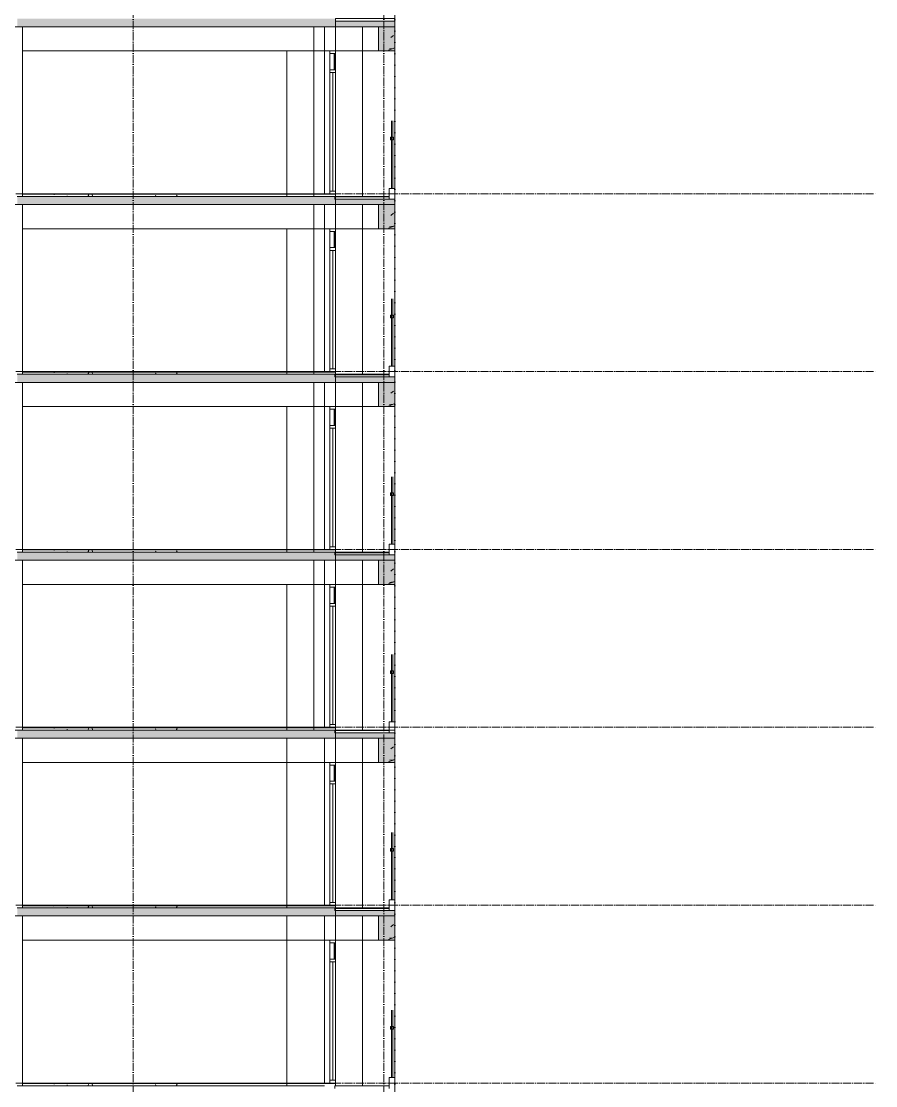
# Model space of a CAD drawing. Header units: millimetres. Extents: x -7075 to 54747, y -13937 to 93540.
# Drawn here: x 35675 to 51521, y 38350 to 58100 of the extents above; entities that cross this region are included whole.
import ezdxf

# ---------------------------------------------------------------- set-up
doc = ezdxf.new("R2010")
doc.units = ezdxf.units.MM
doc.linetypes.add('Grid Line', pattern=[4.2, 3, -0.6, 0, -0.6])
for name, color, linetype, lineweight in [('A-FLOR-HRAL', 41, 'Continuous', 5), ('CUA', 31, 'Continuous', 9), ('NET CAT', 3, 'Continuous', 5), ('NET CATConcrete', 3, 'Continuous', 5), ('NET THAY 1', 41, 'Continuous', 5), ('NET THAY 2', 55, 'Continuous', 5), ('NET-CAT', 3, 'Continuous', 15), ('NET-THAY', 2, 'Continuous', 9), ('TRUC', 225, 'Continuous', 5)]:
    doc.layers.add(name, color=color, linetype=linetype, lineweight=lineweight)
pattern_1 = [(0, (19236.3, 56300), (812.8, 203.2), [67.056, -542.544, 67.056, -542.544, -3251.2]), (0, (19236.3, 56300), (812.8, 203.2), [-1219.2, 67.056, -1152.144, 67.056, -542.544, -1422.4]), (0, (19236.3, 56300), (812.8, 203.2), [-3048, 67.056, -339.344, 67.056, -948.944]), (120, (19541.1, 56401.6), (-582.3764, 602.3054), [67.056, -542.544, 67.056, -3793.744]), (120, (19541.1, 56401.6), (-582.3764, 602.3054), [-676.656, -542.544, 67.056, -1152.144, -2032]), (120, (19541.1, 56401.6), (-582.3764, 602.3054), [-2438.4, 67.056, -542.544, 67.056, -1355.344]), (120, (19541.1, 56401.6), (-582.3764, 602.3054), [-3115.056, -339.344, 67.056, -948.944]), (240, (19642.7, 56808), (-230.4236, -805.5054), [67.056, -542.544, 67.056, -3793.744]), (240, (19642.7, 56808), (-230.4236, -805.5054), [-676.656, -542.544, 67.056, -1152.144, -2032]), (240, (19642.7, 56808), (-230.4236, -805.5054), [-2438.4, 67.056, -542.544, 67.056, -1355.344]), (240, (19642.7, 56808), (-230.4236, -805.5054), [-3115.056, -339.344, 67.056, -948.944])]
pattern_2 = [(0, (19236.3, 59600), (812.8, 203.2), [67.056, -542.544, 67.056, -542.544, -3251.2]), (0, (19236.3, 59600), (812.8, 203.2), [-1219.2, 67.056, -1152.144, 67.056, -542.544, -1422.4]), (0, (19236.3, 59600), (812.8, 203.2), [-3048, 67.056, -339.344, 67.056, -948.944]), (120, (19541.1, 59701.6), (-582.3764, 602.3054), [67.056, -542.544, 67.056, -3793.744]), (120, (19541.1, 59701.6), (-582.3764, 602.3054), [-676.656, -542.544, 67.056, -1152.144, -2032]), (120, (19541.1, 59701.6), (-582.3764, 602.3054), [-2438.4, 67.056, -542.544, 67.056, -1355.344]), (120, (19541.1, 59701.6), (-582.3764, 602.3054), [-3115.056, -339.344, 67.056, -948.944]), (240, (19642.7, 60108), (-230.4236, -805.5054), [67.056, -542.544, 67.056, -3793.744]), (240, (19642.7, 60108), (-230.4236, -805.5054), [-676.656, -542.544, 67.056, -1152.144, -2032]), (240, (19642.7, 60108), (-230.4236, -805.5054), [-2438.4, 67.056, -542.544, 67.056, -1355.344]), (240, (19642.7, 60108), (-230.4236, -805.5054), [-3115.056, -339.344, 67.056, -948.944])]
pattern_3 = [(0, (19236.3, 62900), (812.8, 203.2), [67.056, -542.544, 67.056, -542.544, -3251.2]), (0, (19236.3, 62900), (812.8, 203.2), [-1219.2, 67.056, -1152.144, 67.056, -542.544, -1422.4]), (0, (19236.3, 62900), (812.8, 203.2), [-3048, 67.056, -339.344, 67.056, -948.944]), (120, (19541.1, 63001.6), (-582.3764, 602.3054), [67.056, -542.544, 67.056, -3793.744]), (120, (19541.1, 63001.6), (-582.3764, 602.3054), [-676.656, -542.544, 67.056, -1152.144, -2032]), (120, (19541.1, 63001.6), (-582.3764, 602.3054), [-2438.4, 67.056, -542.544, 67.056, -1355.344]), (120, (19541.1, 63001.6), (-582.3764, 602.3054), [-3115.056, -339.344, 67.056, -948.944]), (240, (19642.7, 63408), (-230.4236, -805.5054), [67.056, -542.544, 67.056, -3793.744]), (240, (19642.7, 63408), (-230.4236, -805.5054), [-676.656, -542.544, 67.056, -1152.144, -2032]), (240, (19642.7, 63408), (-230.4236, -805.5054), [-2438.4, 67.056, -542.544, 67.056, -1355.344]), (240, (19642.7, 63408), (-230.4236, -805.5054), [-3115.056, -339.344, 67.056, -948.944])]
pattern_4 = [(0, (19236.3, 66200), (812.8, 203.2), [67.056, -542.544, 67.056, -542.544, -3251.2]), (0, (19236.3, 66200), (812.8, 203.2), [-1219.2, 67.056, -1152.144, 67.056, -542.544, -1422.4]), (0, (19236.3, 66200), (812.8, 203.2), [-3048, 67.056, -339.344, 67.056, -948.944]), (120, (19541.1, 66301.6), (-582.3764, 602.3054), [67.056, -542.544, 67.056, -3793.744]), (120, (19541.1, 66301.6), (-582.3764, 602.3054), [-676.656, -542.544, 67.056, -1152.144, -2032]), (120, (19541.1, 66301.6), (-582.3764, 602.3054), [-2438.4, 67.056, -542.544, 67.056, -1355.344]), (120, (19541.1, 66301.6), (-582.3764, 602.3054), [-3115.056, -339.344, 67.056, -948.944]), (240, (19642.7, 66708), (-230.4236, -805.5054), [67.056, -542.544, 67.056, -3793.744]), (240, (19642.7, 66708), (-230.4236, -805.5054), [-676.656, -542.544, 67.056, -1152.144, -2032]), (240, (19642.7, 66708), (-230.4236, -805.5054), [-2438.4, 67.056, -542.544, 67.056, -1355.344]), (240, (19642.7, 66708), (-230.4236, -805.5054), [-3115.056, -339.344, 67.056, -948.944])]
pattern_5 = [(0, (19236.3, 69500), (812.8, 203.2), [67.056, -542.544, 67.056, -542.544, -3251.2]), (0, (19236.3, 69500), (812.8, 203.2), [-1219.2, 67.056, -1152.144, 67.056, -542.544, -1422.4]), (0, (19236.3, 69500), (812.8, 203.2), [-3048, 67.056, -339.344, 67.056, -948.944]), (120, (19541.1, 69601.6), (-582.3764, 602.3054), [67.056, -542.544, 67.056, -3793.744]), (120, (19541.1, 69601.6), (-582.3764, 602.3054), [-676.656, -542.544, 67.056, -1152.144, -2032]), (120, (19541.1, 69601.6), (-582.3764, 602.3054), [-2438.4, 67.056, -542.544, 67.056, -1355.344]), (120, (19541.1, 69601.6), (-582.3764, 602.3054), [-3115.056, -339.344, 67.056, -948.944]), (240, (19642.7, 70008), (-230.4236, -805.5054), [67.056, -542.544, 67.056, -3793.744]), (240, (19642.7, 70008), (-230.4236, -805.5054), [-676.656, -542.544, 67.056, -1152.144, -2032]), (240, (19642.7, 70008), (-230.4236, -805.5054), [-2438.4, 67.056, -542.544, 67.056, -1355.344]), (240, (19642.7, 70008), (-230.4236, -805.5054), [-3115.056, -339.344, 67.056, -948.944])]
pattern_6 = [(0, (19236.3, 72800), (812.8, 203.2), [67.056, -542.544, 67.056, -542.544, -3251.2]), (0, (19236.3, 72800), (812.8, 203.2), [-1219.2, 67.056, -1152.144, 67.056, -542.544, -1422.4]), (0, (19236.3, 72800), (812.8, 203.2), [-3048, 67.056, -339.344, 67.056, -948.944]), (120, (19541.1, 72901.6), (-582.3764, 602.3054), [67.056, -542.544, 67.056, -3793.744]), (120, (19541.1, 72901.6), (-582.3764, 602.3054), [-676.656, -542.544, 67.056, -1152.144, -2032]), (120, (19541.1, 72901.6), (-582.3764, 602.3054), [-2438.4, 67.056, -542.544, 67.056, -1355.344]), (120, (19541.1, 72901.6), (-582.3764, 602.3054), [-3115.056, -339.344, 67.056, -948.944]), (240, (19642.7, 73308), (-230.4236, -805.5054), [67.056, -542.544, 67.056, -3793.744]), (240, (19642.7, 73308), (-230.4236, -805.5054), [-676.656, -542.544, 67.056, -1152.144, -2032]), (240, (19642.7, 73308), (-230.4236, -805.5054), [-2438.4, 67.056, -542.544, 67.056, -1355.344]), (240, (19642.7, 73308), (-230.4236, -805.5054), [-3115.056, -339.344, 67.056, -948.944])]

# ---------------------------------------------------------------- blocks, each defined once
blk = doc.blocks.new('M_Concrete-Rectangular-Column - C3-2000 x 300mm-1073985-A-A')
at = {"layer": 'NET CAT', "color": 4}
for p, q in [((42600, 44950), (41500, 44950)), ((42600, 44900), (42600, 44950)), ((40600, 44800), (40600, 41650)), ((42600, 41600), (42600, 44350)), ((40600, 41500), (40600, 38350)), ((42600, 38300), (42600, 41050)), ((40600, 38200), (40600, 35050)), ((42600, 35000), (42600, 37750)), ((40600, 34900), (40600, 31750)), ((42600, 31750), (42600, 34450)), ((42600, 31750), (41500, 31750))]:
    blk.add_line(p, q, dxfattribs=at)
blk = doc.blocks.new('M_Concrete-Rectangular-Column - C3-2000 x 300mm-1074879-A-A')
at = {"layer": 'NET CAT', "color": 4}
for p, q in [((40600, 57550), (40600, 54850)), ((40600, 54250), (40600, 51550)), ((40600, 50950), (40600, 48250)), ((40600, 47650), (40600, 44950))]:
    blk.add_line(p, q, dxfattribs=at)
blk = doc.blocks.new('M_Concrete-Rectangular-Column - C10-1500 x 300mm-1075075-A-A')
at = {"layer": 'NET CAT', "color": 4}
for p, q in [((42600, 58150), (41500, 58150)), ((42600, 58100), (42600, 58150)), ((41100, 58000), (41100, 54850)), ((42600, 54800), (42600, 57550)), ((41100, 54700), (41100, 51550)), ((42600, 51500), (42600, 54250)), ((41100, 51400), (41100, 48250)), ((42600, 48200), (42600, 50950)), ((41100, 48100), (41100, 44950)), ((42600, 44950), (42600, 47650)), ((42600, 44950), (41500, 44950))]:
    blk.add_line(p, q, dxfattribs=at)
blk = doc.blocks.new('M_Concrete-Rectangular-Column - C5d-2900 x 400mm-1081095-A-A')
at = {"layer": 'NET CAT', "color": 4}
for p, q in [((35650, 44950), (33900, 44950)), ((35700, 41650), (35700, 44800)), ((32800, 44350), (32800, 41650)), ((35700, 38350), (35700, 41500)), ((32800, 41050), (32800, 38350)), ((35700, 35050), (35700, 38200)), ((32800, 37750), (32800, 35050)), ((35700, 31750), (35700, 34900)), ((32800, 34450), (32800, 31750)), ((35650, 31750), (33900, 31750))]:
    blk.add_line(p, q, dxfattribs=at)
blk = doc.blocks.new('ALC1807-ASCENT PLAZA-KET CAU 180524_rvt-1-A-A')
at = {"layer": 'NET CAT', "color": 4}
for p, q in [((35700, 54850), (35700, 58000)), ((35700, 51550), (35700, 54700)), ((35700, 48250), (35700, 51400)), ((35700, 44950), (35700, 48100))]:
    blk.add_line(p, q, dxfattribs=at)
at = {"color": 4, "lineweight": 5}
for name in ['M_Concrete-Rectangular-Column - C10-1500 x 300mm-1075075-A-A', 'M_Concrete-Rectangular-Column - C3-2000 x 300mm-1074879-A-A', 'M_Concrete-Rectangular-Column - C5d-2900 x 400mm-1081095-A-A', 'M_Concrete-Rectangular-Column - C3-2000 x 300mm-1073985-A-A']:
    blk.add_blockref(name, (0, 0), dxfattribs=at)
blk = doc.blocks.new('CUA LO GIA - DB6-1834140-A-A')
at = {"layer": 'CUA'}
for p, q in [((41400, 24500), (41400, 24450)), ((41500, 24500), (41400, 24500)), ((41500, 24450), (41500, 24500)), ((41400, 24450), (41500, 24450)), ((41400, 24150), (41400, 24450)), ((41490, 24450), (41480, 24450)), ((41480, 24450), (41480, 24150)), ((41490, 24150), (41490, 24450)), ((41500, 24150), (41500, 24450)), ((41500, 24150), (41400, 24150)), ((41400, 24150), (41400, 24100)), ((41400, 24100), (41500, 24100)), ((41450, 24100), (41400, 24100)), ((41400, 24100), (41400, 21900)), ((41450, 21900), (41450, 24100)), ((41480, 24150), (41490, 24150)), ((41500, 24100), (41500, 24150)), ((41500, 24100), (41500, 21900)), ((41400, 21900), (41400, 21850)), ((41500, 21900), (41400, 21900)), ((41400, 21900), (41450, 21900)), ((41400, 21850), (41500, 21850)), ((41500, 21850), (41500, 21900))]:
    blk.add_line(p, q, dxfattribs=at)
blk = doc.blocks.new('Railing - 25mm-V63-A-A')
at = {"layer": 'NET THAY 2'}
for p, q in [((37, 18700), (37, 19950)), ((62, 19950), (62, 18700))]:
    blk.add_line(p, q, dxfattribs=at)
blk = doc.blocks.new('Railing - Railing-1915012-A-A')
at = {"layer": 'A-FLOR-HRAL'}
for p, q in [((42525, 22950), (42525, 22900)), ((42575, 22950), (42525, 22950)), ((42575, 22900), (42575, 22950)), ((42525, 22900), (42575, 22900))]:
    blk.add_line(p, q, dxfattribs=at)
at = {"extrusion": (0, 0, -1), "zscale": -1}
blk.add_blockref('Railing - 25mm-V63-A-A', (-42600, 3300), dxfattribs=at)

msp = doc.modelspace()

# ---------------------------------------------------------------- hatches: boundary and pattern name
at = {"layer": 'NET CAT', "lineweight": 9}
h = msp.add_hatch(color=7, dxfattribs=at)
h.paths.add_polyline_path([(40110.6, 58000), (41499.9, 58000), (41499.9, 58150), (35649.9, 58150), (35649.9, 58000), (36906.2, 58000)], flags=0)
h.paths.add_polyline_path([(6949.9, 58000), (6949.9, 58150), (1099.9, 58150), (1099.9, 58000), (1657.6, 58000)], flags=0)
h.paths.add_polyline_path([(9649.9, 58000), (11599.9, 58000), (11599.9, 58150), (9649.9, 58150)], flags=0)
h.paths.add_polyline_path([(32949.9, 58000), (32949.9, 58150), (24699.9, 58150), (24699.9, 58000), (32799.9, 58000)], flags=0)
h = msp.add_hatch(color=7, dxfattribs=at)
h.paths.add_polyline_path([(40110.6, 58000), (41499.9, 58000), (41499.9, 58150), (35599.9, 58150), (35599.9, 58000), (36906.2, 58000)])
h.paths.add_polyline_path([(1099.9, 58000), (6949.9, 58000), (6949.9, 58150), (1099.9, 58150)])
h.paths.add_polyline_path([(9599.9, 58000), (11599.9, 58000), (11599.9, 58150), (9599.9, 58150)])
h.paths.add_polyline_path([(32999.9, 58000), (32999.9, 58150), (24699.9, 58150), (24699.9, 58000), (32900.6, 58000)])
for points in [[(42599.9, 58000), (42599.9, 58100), (41499.9, 58100), (41499.9, 58000), (42299.9, 58000)], [(42599.9, 58000), (42599.9, 58100), (41499.9, 58100), (41499.9, 58000)], [(42599.9, 54700), (42599.9, 54800), (41499.9, 54800), (41499.9, 54700), (42299.9, 54700)], [(42599.9, 54700), (42599.9, 54800), (41499.9, 54800), (41499.9, 54700)], [(42599.9, 51400), (42599.9, 51500), (41499.9, 51500), (41499.9, 51400), (42299.9, 51400)], [(42599.9, 51400), (42599.9, 51500), (41499.9, 51500), (41499.9, 51400)], [(42599.9, 48100), (42599.9, 48200), (41499.9, 48200), (41499.9, 48100), (42299.9, 48100)], [(42599.9, 48100), (42599.9, 48200), (41499.9, 48200), (41499.9, 48100)], [(42599.9, 44800), (42599.9, 44900), (41499.9, 44900), (41499.9, 44800), (42299.9, 44800)], [(42599.9, 44800), (42599.9, 44900), (41499.9, 44900), (41499.9, 44800)], [(42599.9, 41500), (42599.9, 41600), (41499.9, 41600), (41499.9, 41500), (42299.9, 41500)], [(42599.9, 41500), (42599.9, 41600), (41499.9, 41600), (41499.9, 41500)]]:
    msp.add_hatch(color=7, dxfattribs=at).paths.add_polyline_path(points, flags=0)
h = msp.add_hatch(color=7, dxfattribs=at)
h.paths.add_polyline_path([(40110.6, 54700), (41499.9, 54700), (41499.9, 54850), (35649.9, 54850), (35649.9, 54700), (36906.2, 54700)], flags=0)
h.paths.add_polyline_path([(6949.9, 54700), (6949.9, 54850), (1099.9, 54850), (1099.9, 54700), (1657.6, 54700)], flags=0)
h.paths.add_polyline_path([(9649.9, 54700), (11599.9, 54700), (11599.9, 54850), (9649.9, 54850)], flags=0)
h.paths.add_polyline_path([(32949.9, 54700), (32949.9, 54850), (24699.9, 54850), (24699.9, 54700), (32799.9, 54700)], flags=0)
h = msp.add_hatch(color=7, dxfattribs=at)
h.paths.add_polyline_path([(40110.6, 54700), (41499.9, 54700), (41499.9, 54850), (35599.9, 54850), (35599.9, 54700), (36906.2, 54700)])
h.paths.add_polyline_path([(1099.9, 54700), (6949.9, 54700), (6949.9, 54850), (1099.9, 54850)])
h.paths.add_polyline_path([(9599.9, 54700), (11599.9, 54700), (11599.9, 54850), (9599.9, 54850)])
h.paths.add_polyline_path([(32999.9, 54700), (32999.9, 54850), (24699.9, 54850), (24699.9, 54700), (32900.6, 54700)])
at = {"layer": 'NET CAT'}
h = msp.add_hatch(dxfattribs=at)
h.set_pattern_fill('FP_4', color=10, style=0, pattern_type=2)
h.set_pattern_definition(pattern_6)
h.paths.add_polyline_path([(35749.9, 54890), (41299.9, 54890), (41299.9, 54900), (35749.9, 54900)], flags=0)
h = msp.add_hatch(dxfattribs=at)
h.set_pattern_fill('FP_4', color=10, style=0, pattern_type=2)
h.set_pattern_definition(pattern_6)
h.paths.add_polyline_path([(36906.2, 54850), (41299.9, 54850), (41299.9, 54890), (35749.9, 54890), (35749.9, 54850)], flags=0)
at = {"layer": 'NET CAT', "lineweight": 9}
h = msp.add_hatch(color=7, dxfattribs=at)
h.paths.add_polyline_path([(40110.6, 51400), (41499.9, 51400), (41499.9, 51550), (35649.9, 51550), (35649.9, 51400), (36906.2, 51400)], flags=0)
h.paths.add_polyline_path([(6949.9, 51400), (6949.9, 51550), (1099.9, 51550), (1099.9, 51400), (1657.6, 51400)], flags=0)
h.paths.add_polyline_path([(9649.9, 51400), (11599.9, 51400), (11599.9, 51550), (9649.9, 51550)], flags=0)
h.paths.add_polyline_path([(32949.9, 51400), (32949.9, 51550), (24699.9, 51550), (24699.9, 51400), (32799.9, 51400)], flags=0)
h = msp.add_hatch(color=7, dxfattribs=at)
h.paths.add_polyline_path([(40110.6, 51400), (41499.9, 51400), (41499.9, 51550), (35599.9, 51550), (35599.9, 51400), (36906.2, 51400)])
h.paths.add_polyline_path([(1099.9, 51400), (6949.9, 51400), (6949.9, 51550), (1099.9, 51550)])
h.paths.add_polyline_path([(9599.9, 51400), (11599.9, 51400), (11599.9, 51550), (9599.9, 51550)])
h.paths.add_polyline_path([(32999.9, 51400), (32999.9, 51550), (24699.9, 51550), (24699.9, 51400), (32900.6, 51400)])
at = {"layer": 'NET CAT'}
h = msp.add_hatch(dxfattribs=at)
h.set_pattern_fill('FP_4', color=10, style=0, pattern_type=2)
h.set_pattern_definition(pattern_5)
h.paths.add_polyline_path([(35749.9, 51590), (41299.9, 51590), (41299.9, 51600), (35749.9, 51600)], flags=0)
h = msp.add_hatch(dxfattribs=at)
h.set_pattern_fill('FP_4', color=10, style=0, pattern_type=2)
h.set_pattern_definition(pattern_5)
h.paths.add_polyline_path([(36906.2, 51550), (41299.9, 51550), (41299.9, 51590), (35749.9, 51590), (35749.9, 51550)], flags=0)
at = {"layer": 'NET CAT', "lineweight": 9}
h = msp.add_hatch(color=7, dxfattribs=at)
h.paths.add_polyline_path([(40110.6, 48100), (41499.9, 48100), (41499.9, 48250), (35649.9, 48250), (35649.9, 48100), (36906.2, 48100)], flags=0)
h.paths.add_polyline_path([(6949.9, 48100), (6949.9, 48250), (1099.9, 48250), (1099.9, 48100), (1657.6, 48100)], flags=0)
h.paths.add_polyline_path([(9649.9, 48100), (11599.9, 48100), (11599.9, 48250), (9649.9, 48250)], flags=0)
h.paths.add_polyline_path([(32949.9, 48100), (32949.9, 48250), (24699.9, 48250), (24699.9, 48100), (32799.9, 48100)], flags=0)
h = msp.add_hatch(color=7, dxfattribs=at)
h.paths.add_polyline_path([(40110.6, 48100), (41499.9, 48100), (41499.9, 48250), (35599.9, 48250), (35599.9, 48100), (36906.2, 48100)])
h.paths.add_polyline_path([(1099.9, 48100), (6949.9, 48100), (6949.9, 48250), (1099.9, 48250)])
h.paths.add_polyline_path([(9599.9, 48100), (11599.9, 48100), (11599.9, 48250), (9599.9, 48250)])
h.paths.add_polyline_path([(32999.9, 48100), (32999.9, 48250), (24699.9, 48250), (24699.9, 48100), (32900.6, 48100)])
at = {"layer": 'NET CAT'}
h = msp.add_hatch(dxfattribs=at)
h.set_pattern_fill('FP_4', color=10, style=0, pattern_type=2)
h.set_pattern_definition(pattern_4)
h.paths.add_polyline_path([(35749.9, 48290), (41299.9, 48290), (41299.9, 48300), (35749.9, 48300)], flags=0)
h = msp.add_hatch(dxfattribs=at)
h.set_pattern_fill('FP_4', color=10, style=0, pattern_type=2)
h.set_pattern_definition(pattern_4)
h.paths.add_polyline_path([(36906.2, 48250), (41299.9, 48250), (41299.9, 48290), (35749.9, 48290), (35749.9, 48250)], flags=0)
at = {"layer": 'NET CAT', "lineweight": 9}
h = msp.add_hatch(color=7, dxfattribs=at)
h.paths.add_polyline_path([(40110.6, 44800), (41499.9, 44800), (41499.9, 44950), (35649.9, 44950), (35649.9, 44800), (36906.2, 44800)], flags=0)
h.paths.add_polyline_path([(6949.9, 44800), (6949.9, 44950), (1099.9, 44950), (1099.9, 44800), (1657.6, 44800)], flags=0)
h.paths.add_polyline_path([(9649.9, 44800), (11599.9, 44800), (11599.9, 44950), (9649.9, 44950)], flags=0)
h.paths.add_polyline_path([(32949.9, 44800), (32949.9, 44950), (24699.9, 44950), (24699.9, 44800), (32799.9, 44800)], flags=0)
h = msp.add_hatch(color=7, dxfattribs=at)
h.paths.add_polyline_path([(40110.6, 44800), (41499.9, 44800), (41499.9, 44950), (35599.9, 44950), (35599.9, 44800), (36906.2, 44800)])
h.paths.add_polyline_path([(1099.9, 44800), (6949.9, 44800), (6949.9, 44950), (1099.9, 44950)])
h.paths.add_polyline_path([(9599.9, 44800), (11599.9, 44800), (11599.9, 44950), (9599.9, 44950)])
h.paths.add_polyline_path([(32999.9, 44800), (32999.9, 44950), (24699.9, 44950), (24699.9, 44800), (32900.6, 44800)])
at = {"layer": 'NET CAT'}
h = msp.add_hatch(dxfattribs=at)
h.set_pattern_fill('FP_4', color=10, style=0, pattern_type=2)
h.set_pattern_definition(pattern_3)
h.paths.add_polyline_path([(35749.9, 44990), (41299.9, 44990), (41299.9, 45000), (35749.9, 45000)], flags=0)
h = msp.add_hatch(dxfattribs=at)
h.set_pattern_fill('FP_4', color=10, style=0, pattern_type=2)
h.set_pattern_definition(pattern_3)
h.paths.add_polyline_path([(36906.2, 44950), (41299.9, 44950), (41299.9, 44990), (35749.9, 44990), (35749.9, 44950)], flags=0)
h = msp.add_hatch(dxfattribs=at)
h.set_pattern_fill('FP_4', color=10, style=0, pattern_type=2)
h.set_pattern_definition(pattern_2)
h.paths.add_polyline_path([(35749.9, 41690), (41299.9, 41690), (41299.9, 41700), (35749.9, 41700)], flags=0)
h = msp.add_hatch(dxfattribs=at)
h.set_pattern_fill('FP_4', color=10, style=0, pattern_type=2)
h.set_pattern_definition(pattern_2)
h.paths.add_polyline_path([(36906.2, 41650), (41299.9, 41650), (41299.9, 41690), (35749.9, 41690), (35749.9, 41650)], flags=0)
at = {"layer": 'NET CAT', "lineweight": 9}
h = msp.add_hatch(color=7, dxfattribs=at)
h.paths.add_polyline_path([(40110.6, 41500), (41499.9, 41500), (41499.9, 41650), (35649.9, 41650), (35649.9, 41500), (36906.2, 41500)], flags=0)
h.paths.add_polyline_path([(6949.9, 41500), (6949.9, 41650), (1099.9, 41650), (1099.9, 41500), (1657.6, 41500)], flags=0)
h.paths.add_polyline_path([(9649.9, 41500), (11599.9, 41500), (11599.9, 41650), (9649.9, 41650)], flags=0)
h.paths.add_polyline_path([(32949.9, 41500), (32949.9, 41650), (24699.9, 41650), (24699.9, 41500), (32799.9, 41500)], flags=0)
h = msp.add_hatch(color=7, dxfattribs=at)
h.paths.add_polyline_path([(40110.6, 41500), (41499.9, 41500), (41499.9, 41650), (35599.9, 41650), (35599.9, 41500), (36906.2, 41500)])
h.paths.add_polyline_path([(1099.9, 41500), (6949.9, 41500), (6949.9, 41650), (1099.9, 41650)])
h.paths.add_polyline_path([(9599.9, 41500), (11599.9, 41500), (11599.9, 41650), (9599.9, 41650)])
h.paths.add_polyline_path([(32999.9, 41500), (32999.9, 41650), (24699.9, 41650), (24699.9, 41500), (32900.6, 41500)])
at = {"layer": 'NET CAT'}
h = msp.add_hatch(dxfattribs=at)
h.set_pattern_fill('FP_4', color=10, style=0, pattern_type=2)
h.set_pattern_definition(pattern_1)
h.paths.add_polyline_path([(35749.9, 38390), (41299.9, 38390), (41299.9, 38400), (35749.9, 38400)], flags=0)
h = msp.add_hatch(dxfattribs=at)
h.set_pattern_fill('FP_4', color=10, style=0, pattern_type=2)
h.set_pattern_definition(pattern_1)
h.paths.add_polyline_path([(36906.2, 38350), (41299.9, 38350), (41299.9, 38390), (35749.9, 38390), (35749.9, 38350)], flags=0)
at = {"layer": 'NET CATConcrete'}
h = msp.add_hatch(dxfattribs=at)
h.set_pattern_fill('FP_1', color=256, style=0, pattern_type=2)
h.set_pattern_definition([(50, (19236.3, 72800), (1457.47, -127.51), [152.4, -1676.4]), (355, (19236.3, 72800), (-281.94, 1528.454), [121.92, -1341.12]), (100.451, (19357.8, 72789.4), (1175.54, 1400.93), [129.52, -1424.72]), (46.184, (19236.3, 73206.4), (2168.63, -336.34), [228.6, -2514.6]), (96.636, (19417, 73178.4), (1899.22, 1979.42), [194.28, -2137.08]), (351.184, (19236.3, 73206.4), (1899.24, 1979.4), [182.88, -2011.68]), (21, (19439.5, 73104.8), (1212.915, -818.12), [152.4, -1676.4]), (326, (19439.5, 73104.8), (494.42, 1473.504), [121.92, -1341.12]), (71.451, (19540.6, 73036.6), (1707.34, 655.37), [129.52, -1424.72]), (37.5, (19236.3, 72800), (24.709, 676.44), [67.056, -1257.808, 67.056, -1294.384, -1346.2]), (37.5, (19236.3, 72800), (24.709, 676.44), [-2686.304, 67.056, -1279.144]), (7.5, (19236.3, 72800), (534.558, 801.444), [67.056, -709.168, 67.056, -1227.328, -513.08]), (7.5, (19236.3, 72800), (534.558, 801.444), [-2070.61, 67.056, -446.024]), (327.5, (18783.16, 72800), (1084.728, -45.831), [67.056, -440.944, 67.056, -1517.904, -2103.12]), (327.5, (18783.16, 72800), (1084.728, -45.831), [-2092.96, 67.056, -2036.064]), (317.5, (18580, 72800), (1185.035, 203.414), [67.056, -593.344, 67.056, -985.52, -1493.52]), (317.5, (18580, 72800), (1185.035, 203.414), [-1712.976, 67.056, -1426.464])])
h.paths.add_polyline_path([(42299.9, 57550), (42599.9, 57550), (42599.9, 58000), (42299.9, 58000)], flags=0)
for points in [[(42299.9, 57550), (42599.9, 57550), (42599.9, 58000), (42299.9, 58000)], [(42299.9, 54250), (42599.9, 54250), (42599.9, 54700), (42299.9, 54700)], [(42299.9, 50950), (42599.9, 50950), (42599.9, 51400), (42299.9, 51400)], [(42299.9, 47650), (42599.9, 47650), (42599.9, 48100), (42299.9, 48100)], [(42299.9, 44350), (42599.9, 44350), (42599.9, 44800), (42299.9, 44800)], [(42299.9, 41050), (42599.9, 41050), (42599.9, 41500), (42299.9, 41500)]]:
    msp.add_hatch(color=256, dxfattribs=at).paths.add_polyline_path(points, flags=0)
h = msp.add_hatch(dxfattribs=at)
h.set_pattern_fill('FP_1', color=256, style=0, pattern_type=2)
h.set_pattern_definition([(50, (19236.3, 69500), (1457.47, -127.51), [152.4, -1676.4]), (355, (19236.3, 69500), (-281.94, 1528.454), [121.92, -1341.12]), (100.451, (19357.8, 69489.4), (1175.54, 1400.93), [129.52, -1424.72]), (46.184, (19236.3, 69906.4), (2168.63, -336.34), [228.6, -2514.6]), (96.636, (19417, 69878.4), (1899.22, 1979.42), [194.28, -2137.08]), (351.184, (19236.3, 69906.4), (1899.24, 1979.4), [182.88, -2011.68]), (21, (19439.5, 69804.8), (1212.915, -818.12), [152.4, -1676.4]), (326, (19439.5, 69804.8), (494.42, 1473.504), [121.92, -1341.12]), (71.451, (19540.6, 69736.6), (1707.34, 655.37), [129.52, -1424.72]), (37.5, (19236.3, 69500), (24.709, 676.44), [67.056, -1257.808, 67.056, -1294.384, -1346.2]), (37.5, (19236.3, 69500), (24.709, 676.44), [-2686.304, 67.056, -1279.144]), (7.5, (19236.3, 69500), (534.558, 801.444), [67.056, -709.168, 67.056, -1227.328, -513.08]), (7.5, (19236.3, 69500), (534.558, 801.444), [-2070.61, 67.056, -446.024]), (327.5, (18783.16, 69500), (1084.728, -45.831), [67.056, -440.944, 67.056, -1517.904, -2103.12]), (327.5, (18783.16, 69500), (1084.728, -45.831), [-2092.96, 67.056, -2036.064]), (317.5, (18580, 69500), (1185.035, 203.414), [67.056, -593.344, 67.056, -985.52, -1493.52]), (317.5, (18580, 69500), (1185.035, 203.414), [-1712.976, 67.056, -1426.464])])
h.paths.add_polyline_path([(42299.9, 54250), (42599.9, 54250), (42599.9, 54700), (42299.9, 54700)], flags=0)
h = msp.add_hatch(dxfattribs=at)
h.set_pattern_fill('FP_1', color=256, style=0, pattern_type=2)
h.set_pattern_definition([(50, (19236.3, 66200), (1457.47, -127.51), [152.4, -1676.4]), (355, (19236.3, 66200), (-281.94, 1528.454), [121.92, -1341.12]), (100.451, (19357.8, 66189.4), (1175.54, 1400.93), [129.52, -1424.72]), (46.184, (19236.3, 66606.4), (2168.63, -336.34), [228.6, -2514.6]), (96.636, (19417, 66578.4), (1899.22, 1979.42), [194.28, -2137.08]), (351.184, (19236.3, 66606.4), (1899.24, 1979.4), [182.88, -2011.68]), (21, (19439.5, 66504.8), (1212.915, -818.12), [152.4, -1676.4]), (326, (19439.5, 66504.8), (494.42, 1473.504), [121.92, -1341.12]), (71.451, (19540.6, 66436.6), (1707.34, 655.37), [129.52, -1424.72]), (37.5, (19236.3, 66200), (24.709, 676.44), [67.056, -1257.808, 67.056, -1294.384, -1346.2]), (37.5, (19236.3, 66200), (24.709, 676.44), [-2686.304, 67.056, -1279.144]), (7.5, (19236.3, 66200), (534.558, 801.444), [67.056, -709.168, 67.056, -1227.328, -513.08]), (7.5, (19236.3, 66200), (534.558, 801.444), [-2070.61, 67.056, -446.024]), (327.5, (18783.16, 66200), (1084.728, -45.831), [67.056, -440.944, 67.056, -1517.904, -2103.12]), (327.5, (18783.16, 66200), (1084.728, -45.831), [-2092.96, 67.056, -2036.064]), (317.5, (18580, 66200), (1185.035, 203.414), [67.056, -593.344, 67.056, -985.52, -1493.52]), (317.5, (18580, 66200), (1185.035, 203.414), [-1712.976, 67.056, -1426.464])])
h.paths.add_polyline_path([(42299.9, 50950), (42599.9, 50950), (42599.9, 51400), (42299.9, 51400)], flags=0)
h = msp.add_hatch(dxfattribs=at)
h.set_pattern_fill('FP_1', color=256, style=0, pattern_type=2)
h.set_pattern_definition([(50, (19236.3, 62900), (1457.47, -127.51), [152.4, -1676.4]), (355, (19236.3, 62900), (-281.94, 1528.454), [121.92, -1341.12]), (100.451, (19357.8, 62889.4), (1175.54, 1400.93), [129.52, -1424.72]), (46.184, (19236.3, 63306.4), (2168.63, -336.34), [228.6, -2514.6]), (96.636, (19417, 63278.4), (1899.22, 1979.42), [194.28, -2137.08]), (351.184, (19236.3, 63306.4), (1899.24, 1979.4), [182.88, -2011.68]), (21, (19439.5, 63204.8), (1212.915, -818.12), [152.4, -1676.4]), (326, (19439.5, 63204.8), (494.42, 1473.504), [121.92, -1341.12]), (71.451, (19540.6, 63136.6), (1707.34, 655.37), [129.52, -1424.72]), (37.5, (19236.3, 62900), (24.709, 676.44), [67.056, -1257.808, 67.056, -1294.384, -1346.2]), (37.5, (19236.3, 62900), (24.709, 676.44), [-2686.304, 67.056, -1279.144]), (7.5, (19236.3, 62900), (534.558, 801.444), [67.056, -709.168, 67.056, -1227.328, -513.08]), (7.5, (19236.3, 62900), (534.558, 801.444), [-2070.61, 67.056, -446.024]), (327.5, (18783.16, 62900), (1084.728, -45.831), [67.056, -440.944, 67.056, -1517.904, -2103.12]), (327.5, (18783.16, 62900), (1084.728, -45.831), [-2092.96, 67.056, -2036.064]), (317.5, (18580, 62900), (1185.035, 203.414), [67.056, -593.344, 67.056, -985.52, -1493.52]), (317.5, (18580, 62900), (1185.035, 203.414), [-1712.976, 67.056, -1426.464])])
h.paths.add_polyline_path([(42299.9, 47650), (42599.9, 47650), (42599.9, 48100), (42299.9, 48100)], flags=0)
h = msp.add_hatch(dxfattribs=at)
h.set_pattern_fill('FP_1', color=256, style=0, pattern_type=2)
h.set_pattern_definition([(50, (19236.3, 59600), (1457.47, -127.51), [152.4, -1676.4]), (355, (19236.3, 59600), (-281.94, 1528.454), [121.92, -1341.12]), (100.451, (19357.8, 59589.4), (1175.54, 1400.93), [129.52, -1424.72]), (46.184, (19236.3, 60006.4), (2168.63, -336.34), [228.6, -2514.6]), (96.636, (19417, 59978.4), (1899.22, 1979.42), [194.28, -2137.08]), (351.184, (19236.3, 60006.4), (1899.24, 1979.4), [182.88, -2011.68]), (21, (19439.5, 59904.8), (1212.915, -818.12), [152.4, -1676.4]), (326, (19439.5, 59904.8), (494.42, 1473.504), [121.92, -1341.12]), (71.451, (19540.6, 59836.6), (1707.34, 655.37), [129.52, -1424.72]), (37.5, (19236.3, 59600), (24.709, 676.44), [67.056, -1257.808, 67.056, -1294.384, -1346.2]), (37.5, (19236.3, 59600), (24.709, 676.44), [-2686.304, 67.056, -1279.144]), (7.5, (19236.3, 59600), (534.558, 801.444), [67.056, -709.168, 67.056, -1227.328, -513.08]), (7.5, (19236.3, 59600), (534.558, 801.444), [-2070.61, 67.056, -446.024]), (327.5, (18783.16, 59600), (1084.728, -45.831), [67.056, -440.944, 67.056, -1517.904, -2103.12]), (327.5, (18783.16, 59600), (1084.728, -45.831), [-2092.96, 67.056, -2036.064]), (317.5, (18580, 59600), (1185.035, 203.414), [67.056, -593.344, 67.056, -985.52, -1493.52]), (317.5, (18580, 59600), (1185.035, 203.414), [-1712.976, 67.056, -1426.464])])
h.paths.add_polyline_path([(42299.9, 44350), (42599.9, 44350), (42599.9, 44800), (42299.9, 44800)], flags=0)
h = msp.add_hatch(dxfattribs=at)
h.set_pattern_fill('FP_1', color=256, style=0, pattern_type=2)
h.set_pattern_definition([(50, (19236.3, 56300), (1457.47, -127.51), [152.4, -1676.4]), (355, (19236.3, 56300), (-281.94, 1528.454), [121.92, -1341.12]), (100.451, (19357.8, 56289.4), (1175.54, 1400.93), [129.52, -1424.72]), (46.184, (19236.3, 56706.4), (2168.63, -336.34), [228.6, -2514.6]), (96.636, (19417, 56678.4), (1899.22, 1979.42), [194.28, -2137.08]), (351.184, (19236.3, 56706.4), (1899.24, 1979.4), [182.88, -2011.68]), (21, (19439.5, 56604.8), (1212.915, -818.12), [152.4, -1676.4]), (326, (19439.5, 56604.8), (494.42, 1473.504), [121.92, -1341.12]), (71.451, (19540.6, 56536.6), (1707.34, 655.37), [129.52, -1424.72]), (37.5, (19236.3, 56300), (24.709, 676.44), [67.056, -1257.808, 67.056, -1294.384, -1346.2]), (37.5, (19236.3, 56300), (24.709, 676.44), [-2686.304, 67.056, -1279.144]), (7.5, (19236.3, 56300), (534.558, 801.444), [67.056, -709.168, 67.056, -1227.328, -513.08]), (7.5, (19236.3, 56300), (534.558, 801.444), [-2070.61, 67.056, -446.024]), (327.5, (18783.16, 56300), (1084.728, -45.831), [67.056, -440.944, 67.056, -1517.904, -2103.12]), (327.5, (18783.16, 56300), (1084.728, -45.831), [-2092.96, 67.056, -2036.064]), (317.5, (18580, 56300), (1185.035, 203.414), [67.056, -593.344, 67.056, -985.52, -1493.52]), (317.5, (18580, 56300), (1185.035, 203.414), [-1712.976, 67.056, -1426.464])])
h.paths.add_polyline_path([(42299.9, 41050), (42599.9, 41050), (42599.9, 41500), (42299.9, 41500)], flags=0)

# ---------------------------------------------------------------- linework, layer by layer
at = {"layer": 'NET CAT', "lineweight": 13}
for p, q in [((42299.9, 58000), (42299.9, 57550)), ((42599.9, 57550), (42599.9, 58000)), ((42299.9, 57550), (42599.9, 57550)), ((42299.9, 54700), (42299.9, 54250)), ((42599.9, 54250), (42599.9, 54700)), ((42299.9, 54250), (42599.9, 54250)), ((42299.9, 51400), (42299.9, 50950)), ((42599.9, 50950), (42599.9, 51400)), ((42299.9, 50950), (42599.9, 50950)), ((42299.9, 48100), (42299.9, 47650)), ((42599.9, 47650), (42599.9, 48100)), ((42299.9, 47650), (42599.9, 47650)), ((42299.9, 44800), (42299.9, 44350)), ((42599.9, 44350), (42599.9, 44800)), ((42299.9, 44350), (42599.9, 44350)), ((42299.9, 41500), (42299.9, 41050)), ((42599.9, 41050), (42599.9, 41500)), ((42299.9, 41050), (42599.9, 41050))]:
    msp.add_line(p, q, dxfattribs=at)
at = {"layer": 'NET CATConcrete'}
for p, q in [((42299.9, 58000), (42299.9, 57550)), ((42599.9, 58000), (42299.9, 58000)), ((42299.9, 54700), (42299.9, 54250)), ((42599.9, 54700), (42299.9, 54700)), ((42299.9, 51400), (42299.9, 50950)), ((42599.9, 51400), (42299.9, 51400)), ((42299.9, 48100), (42299.9, 47650)), ((42599.9, 48100), (42299.9, 48100)), ((42299.9, 44800), (42299.9, 44350)), ((42599.9, 44800), (42299.9, 44800)), ((42299.9, 41500), (42299.9, 41050)), ((42599.9, 41500), (42299.9, 41500))]:
    msp.add_line(p, q, dxfattribs=at)
at = {"layer": 'NET THAY 2'}
for p, q in [((41299.9, 54900), (35699.9, 54900)), ((41499.9, 54890), (35699.9, 54890)), ((41299.9, 54900), (41499.9, 54900)), ((42499.9, 54850), (41489.9, 54850)), ((42499.9, 54840), (41489.9, 54840)), ((41499.9, 54850), (41499.9, 54900)), ((41299.9, 51600), (35699.9, 51600)), ((41499.9, 51590), (35699.9, 51590)), ((41299.9, 51600), (41499.9, 51600)), ((42499.9, 51550), (41489.9, 51550)), ((41499.9, 51550), (41499.9, 51600)), ((42499.9, 51540), (41489.9, 51540)), ((41299.9, 48300), (35699.9, 48300)), ((41499.9, 48290), (35699.9, 48290)), ((41299.9, 48300), (41499.9, 48300)), ((42499.9, 48250), (41489.9, 48250)), ((42499.9, 48240), (41489.9, 48240)), ((41499.9, 48250), (41499.9, 48300)), ((41299.9, 45000), (35699.9, 45000)), ((41499.9, 44990), (35699.9, 44990)), ((41299.9, 45000), (41499.9, 45000)), ((42499.9, 44950), (41489.9, 44950)), ((42499.9, 44940), (41489.9, 44940)), ((41499.9, 44950), (41499.9, 45000)), ((41299.9, 41700), (35699.9, 41700)), ((41499.9, 41690), (35699.9, 41690)), ((41299.9, 41700), (41499.9, 41700)), ((41499.9, 41650), (41499.9, 41700)), ((42499.9, 41650), (41489.9, 41650)), ((42499.9, 41640), (41489.9, 41640)), ((41299.9, 38400), (35699.9, 38400)), ((41499.9, 38390), (35699.9, 38390)), ((41299.9, 38400), (41499.9, 38400)), ((42499.9, 38350), (41489.9, 38350)), ((41499.9, 38350), (41499.9, 38400))]:
    msp.add_line(p, q, dxfattribs=at)
at = {"layer": 'NET-CAT'}
for p, q in [((41499.9, 58000), (41499.9, 58150)), ((42599.9, 58100), (41499.9, 58100)), ((41499.9, 58100), (41499.9, 58000)), ((42599.9, 58100), (41499.9, 58100)), ((42599.9, 58000), (42599.9, 58100)), ((42599.9, 58000), (42599.9, 58100)), ((33099.9, 58000), (42299.9, 58000)), ((33099.9, 58000), (42299.9, 58000)), ((35699.9, 58000), (35599.9, 58000)), ((35699.9, 54850), (35699.9, 58000)), ((41299.9, 58000), (41299.9, 57550)), ((41499.9, 58000), (41299.9, 58000)), ((41499.9, 57550), (41499.9, 58000)), ((41299.9, 57550), (41499.9, 57550)), ((41499.9, 54900), (41499.9, 54950)), ((42599.9, 55000), (42499.9, 55000)), ((42499.9, 54800), (42499.9, 55000)), ((42599.9, 54800), (42599.9, 55000)), ((41499.9, 54850), (35599.9, 54850)), ((35599.9, 54850), (35699.9, 54850)), ((41499.9, 54850), (35649.9, 54850)), ((35699.9, 54900), (35699.9, 54850)), ((35699.9, 54850), (41299.9, 54850)), ((41489.9, 54850), (41489.9, 54800)), ((41489.9, 54800), (42599.9, 54800)), ((41499.9, 54700), (41499.9, 54850)), ((42599.9, 54800), (41499.9, 54800)), ((41499.9, 54800), (41499.9, 54700)), ((42599.9, 54800), (41499.9, 54800)), ((42599.9, 54700), (42599.9, 54800)), ((42599.9, 54700), (42599.9, 54800)), ((33099.9, 54700), (42299.9, 54700)), ((33099.9, 54700), (42299.9, 54700)), ((35699.9, 54700), (35599.9, 54700)), ((35699.9, 51550), (35699.9, 54700)), ((41299.9, 54700), (41299.9, 54250)), ((41499.9, 54700), (41299.9, 54700)), ((41499.9, 54250), (41499.9, 54700)), ((41299.9, 54250), (41499.9, 54250)), ((41499.9, 51550), (35599.9, 51550)), ((35599.9, 51550), (35699.9, 51550)), ((41499.9, 51550), (35649.9, 51550)), ((35699.9, 51600), (35699.9, 51550)), ((35699.9, 51550), (41299.9, 51550)), ((41489.9, 51550), (41489.9, 51500)), ((41499.9, 51600), (41499.9, 51650)), ((41499.9, 51400), (41499.9, 51550)), ((42599.9, 51700), (42499.9, 51700)), ((42499.9, 51500), (42499.9, 51700)), ((42599.9, 51500), (42599.9, 51700)), ((33099.9, 51400), (42299.9, 51400)), ((33099.9, 51400), (42299.9, 51400)), ((35699.9, 51400), (35599.9, 51400)), ((35699.9, 48250), (35699.9, 51400)), ((41299.9, 51400), (41299.9, 50950)), ((41499.9, 51400), (41299.9, 51400)), ((41489.9, 51500), (42599.9, 51500)), ((42599.9, 51500), (41499.9, 51500)), ((41499.9, 51500), (41499.9, 51400)), ((42599.9, 51500), (41499.9, 51500)), ((41499.9, 50950), (41499.9, 51400)), ((42599.9, 51400), (42599.9, 51500)), ((42599.9, 51400), (42599.9, 51500)), ((41299.9, 50950), (41499.9, 50950)), ((42599.9, 48400), (42499.9, 48400)), ((42499.9, 48200), (42499.9, 48400)), ((42599.9, 48200), (42599.9, 48400)), ((41499.9, 48250), (35599.9, 48250)), ((35599.9, 48250), (35699.9, 48250)), ((41499.9, 48250), (35649.9, 48250)), ((35699.9, 48300), (35699.9, 48250)), ((35699.9, 48250), (41299.9, 48250)), ((41489.9, 48250), (41489.9, 48200)), ((41489.9, 48200), (42599.9, 48200)), ((41499.9, 48300), (41499.9, 48350)), ((41499.9, 48100), (41499.9, 48250)), ((42599.9, 48200), (41499.9, 48200)), ((41499.9, 48200), (41499.9, 48100)), ((42599.9, 48200), (41499.9, 48200)), ((42599.9, 48100), (42599.9, 48200)), ((42599.9, 48100), (42599.9, 48200)), ((33099.9, 48100), (42299.9, 48100)), ((33099.9, 48100), (42299.9, 48100)), ((35699.9, 48100), (35599.9, 48100)), ((35699.9, 44950), (35699.9, 48100)), ((41299.9, 48100), (41299.9, 47650)), ((41499.9, 48100), (41299.9, 48100)), ((41499.9, 47650), (41499.9, 48100)), ((41299.9, 47650), (41499.9, 47650)), ((41499.9, 45000), (41499.9, 45050)), ((42599.9, 45100), (42499.9, 45100)), ((42499.9, 44900), (42499.9, 45100)), ((42599.9, 44900), (42599.9, 45100)), ((41499.9, 44950), (35599.9, 44950)), ((35599.9, 44950), (35699.9, 44950)), ((41499.9, 44950), (35649.9, 44950)), ((35699.9, 45000), (35699.9, 44950)), ((35699.9, 44950), (41299.9, 44950)), ((41489.9, 44950), (41489.9, 44900)), ((41489.9, 44900), (42599.9, 44900)), ((41499.9, 44800), (41499.9, 44950)), ((42599.9, 44900), (41499.9, 44900)), ((41499.9, 44900), (41499.9, 44800)), ((42599.9, 44900), (41499.9, 44900)), ((42599.9, 44800), (42599.9, 44900)), ((42599.9, 44800), (42599.9, 44900)), ((33099.9, 44800), (42299.9, 44800)), ((33099.9, 44800), (42299.9, 44800)), ((35699.9, 44800), (35599.9, 44800)), ((35699.9, 41650), (35699.9, 44800)), ((41299.9, 44800), (41299.9, 44350)), ((41499.9, 44800), (41299.9, 44800)), ((41499.9, 44350), (41499.9, 44800)), ((41299.9, 44350), (41499.9, 44350)), ((35699.9, 41700), (35699.9, 41650)), ((41499.9, 41700), (41499.9, 41750)), ((42599.9, 41800), (42499.9, 41800)), ((42499.9, 41600), (42499.9, 41800)), ((42599.9, 41600), (42599.9, 41800)), ((33099.9, 41500), (42299.9, 41500)), ((33099.9, 41500), (42299.9, 41500)), ((41499.9, 41650), (35599.9, 41650)), ((35599.9, 41650), (35699.9, 41650)), ((35699.9, 41500), (35599.9, 41500)), ((41499.9, 41650), (35649.9, 41650)), ((35699.9, 41650), (41299.9, 41650)), ((35699.9, 38350), (35699.9, 41500)), ((41299.9, 41500), (41299.9, 41050)), ((41499.9, 41500), (41299.9, 41500)), ((41489.9, 41650), (41489.9, 41600)), ((41489.9, 41600), (42599.9, 41600)), ((41499.9, 41500), (41499.9, 41650)), ((42599.9, 41600), (41499.9, 41600)), ((41499.9, 41600), (41499.9, 41500)), ((42599.9, 41600), (41499.9, 41600)), ((41499.9, 41050), (41499.9, 41500)), ((42599.9, 41500), (42599.9, 41600)), ((42599.9, 41500), (42599.9, 41600)), ((41299.9, 41050), (41499.9, 41050)), ((35599.9, 38350), (35699.9, 38350)), ((35699.9, 38400), (35699.9, 38350)), ((35699.9, 38350), (41299.9, 38350)), ((41489.9, 38350), (41489.9, 38300)), ((41499.9, 38400), (41499.9, 38450)), ((42599.9, 38500), (42499.9, 38500)), ((42499.9, 38300), (42499.9, 38500)), ((42599.9, 38300), (42599.9, 38500))]:
    msp.add_line(p, q, dxfattribs=at)
at = {"layer": 'NET-THAY'}
for p, q in [((41999.9, 58000), (41999.9, 54850)), ((42299.9, 58000), (42599.9, 58000)), ((42299.9, 57550), (35699.9, 57550)), ((41299.9, 54950), (41299.9, 57550)), ((41299.9, 54900), (41299.9, 54950)), ((41299.9, 54950), (41299.9, 54900)), ((41999.9, 54700), (41999.9, 51550)), ((42299.9, 54700), (42599.9, 54700)), ((42299.9, 54250), (35699.9, 54250)), ((41299.9, 51650), (41299.9, 54250)), ((41299.9, 51600), (41299.9, 51650)), ((41299.9, 51650), (41299.9, 51600)), ((41999.9, 51400), (41999.9, 48250)), ((42299.9, 51400), (42599.9, 51400)), ((42299.9, 50950), (35699.9, 50950)), ((41299.9, 48350), (41299.9, 50950)), ((41299.9, 48300), (41299.9, 48350)), ((41299.9, 48350), (41299.9, 48300)), ((41999.9, 48100), (41999.9, 44950)), ((42299.9, 48100), (42599.9, 48100)), ((42299.9, 47650), (35699.9, 47650)), ((41299.9, 45050), (41299.9, 47650)), ((41299.9, 45000), (41299.9, 45050)), ((41299.9, 45050), (41299.9, 45000)), ((41999.9, 44800), (41999.9, 41650)), ((42299.9, 44800), (42599.9, 44800)), ((42299.9, 44350), (35699.9, 44350)), ((41299.9, 41750), (41299.9, 44350)), ((41299.9, 41700), (41299.9, 41750)), ((41299.9, 41750), (41299.9, 41700)), ((41999.9, 41500), (41999.9, 38350)), ((42299.9, 41500), (42599.9, 41500)), ((42299.9, 41050), (35699.9, 41050)), ((41299.9, 38450), (41299.9, 41050)), ((41299.9, 38400), (41299.9, 38450)), ((41299.9, 38450), (41299.9, 38400))]:
    msp.add_line(p, q, dxfattribs=at)
at = {"layer": 'TRUC', "linetype": 'Grid Line', "ltscale": 50}
for p, q in [((37749.9, -10536.9), (37749.9, 93540.4)), ((42399.9, -10536.9), (42399.9, 93540.4)), ((42599.9, -10333.7), (42599.9, 93540.4)), ((-7075.1, 54900), (51521, 54900)), ((-7075.1, 51600), (51521, 51600)), ((-7075.1, 48300), (51521, 48300)), ((-7075.1, 45000), (51521, 45000)), ((-7075.1, 41700), (51521, 41700)), ((-7075.1, 38400), (51521, 38400))]:
    msp.add_line(p, q, dxfattribs=at)

# ---------------------------------------------------------------- block references
at = {"lineweight": 5}
msp.add_blockref('ALC1807-ASCENT PLAZA-KET CAU 180524_rvt-1-A-A', (0, 0), dxfattribs=at)
at = {"layer": 'CUA'}
for p in [(0, 33050), (0, 29750), (0, 26450), (0, 23150), (0, 19850), (0, 16550)]:
    msp.add_blockref('CUA LO GIA - DB6-1834140-A-A', p, dxfattribs=at)
at = {"layer": 'NET THAY 1'}
for p in [(0, 33000), (0, 29700), (0, 26400), (0, 23100), (0, 19800), (0, 16500)]:
    msp.add_blockref('Railing - Railing-1915012-A-A', p, dxfattribs=at)

doc.saveas('drawing.dxf')
